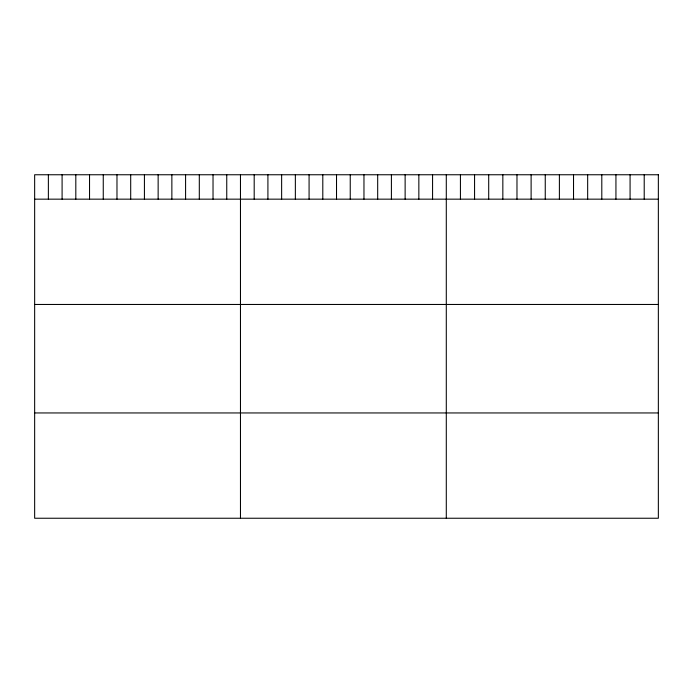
<?xml version="1.0" encoding="UTF-8"?>
<svg xmlns="http://www.w3.org/2000/svg" width="693" height="693" viewBox="0 0 693 693"><rect width="100%" height="100%" fill="white"/><g stroke="black" fill="none" stroke-linecap="round" stroke-linejoin="round"><path stroke-width="1.04" d="M34.65 199.16L658.35 199.16M34.65 304.461L658.35 304.461M34.65 412.95L658.35 412.95M644.213 174.757L644.213 199.16M630.076 174.757L630.076 199.16M615.938 174.757L615.938 199.16M601.801 174.757L601.801 199.16M587.664 174.757L587.664 199.16M573.527 174.757L573.527 199.16M559.39 174.757L559.39 199.16M545.252 174.757L545.252 199.16M531.115 174.757L531.115 199.16M516.978 174.757L516.978 199.16M502.841 174.757L502.841 199.16M488.704 174.757L488.704 199.16M474.566 174.757L474.566 199.16M460.429 174.757L460.429 199.16M446.292 174.757L446.292 518.243M432.571 174.757L432.571 199.16M418.849 174.757L418.849 199.16M405.128 174.757L405.128 199.16M391.406 174.757L391.406 199.16M377.685 174.757L377.685 199.16M363.964 174.757L363.964 199.16M350.242 174.757L350.242 199.16M336.521 174.757L336.521 199.16M322.799 174.757L322.799 199.16M309.078 174.757L309.078 199.16M295.357 174.757L295.357 199.16M281.635 174.757L281.635 199.16M267.914 174.757L267.914 199.16M254.192 174.757L254.192 199.16M240.471 174.757L240.471 518.243M226.75 174.757L226.75 199.16M213.028 174.757L213.028 199.16M199.307 174.757L199.307 199.16M185.585 174.757L185.585 199.16M171.864 174.757L171.864 199.16M158.143 174.757L158.143 199.16M144.421 174.757L144.421 199.16M130.7 174.757L130.7 199.16M116.978 174.757L116.978 199.16M103.257 174.757L103.257 199.16M89.536 174.757L89.536 199.16M75.814 174.757L75.814 199.16M62.093 174.757L62.093 199.16M48.371 174.757L48.371 199.16M658.35 174.757L34.65 174.757L34.65 518.243L658.35 518.243L658.35 174.757"/></g></svg>
